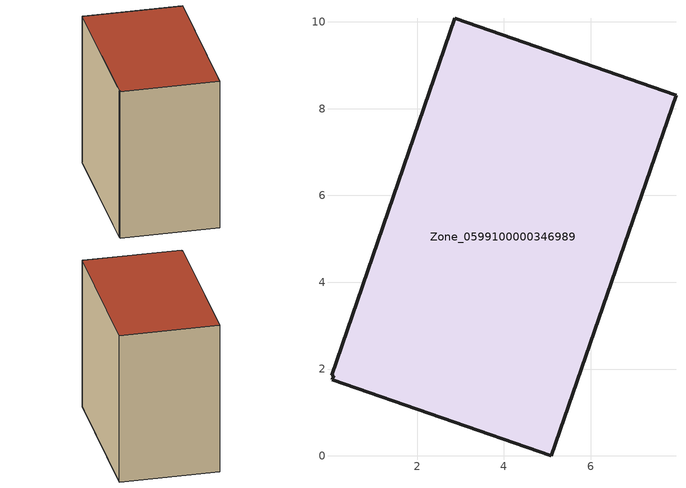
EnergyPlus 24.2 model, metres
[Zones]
Zone_0599100000346989
 floor ground (C_G): 0.08,1.84 0.03,1.86 2.87,10.09 7.97,8.31 5.09,0 0.04,1.76 z0
 wall outside (C_F): 5.09,0 7.97,8.31 2.87,10.09 0.03,1.86 0.08,1.84 0.04,1.76 5.09,0 z0:8.68
 roof outside (C_R): 0.08,1.84 0.04,1.76 5.09,0 7.97,8.31 2.87,10.09 0.03,1.86 z8.68
[BUILDING]
Pand.0599100000346989: North Axis=0; Terrain=City; Loads Convergence Tolerance Value=0.04; Temperature Convergence Tolerance Value=0.4; Solar Distribution=FullExterior; Maximum Number of Warmup Days=25; Minimum Number of Warmup Days=1
[Site:Location]
Rotterdam.The.Hague.AP_ZH_NLD Design_Conditions: Latitude=51.96; Longitude=4.45; Time Zone=1; Elevation=-4.5
[SITE:GROUNDTEMPERATURE:BUILDINGSURFACE]
18, 18, 18, 18, 18, 18, 18, 18, 18, 18, 18, 18
[MATERIAL] Thermal Absorptance=0.9; Solar Absorptance=0.7; Visible Absorptance=0.7
Name | Roughness | Thickness | Conductivity | Density | Specific Heat
G.TC.1992-2005 | MediumSmooth | 0.15 | 0.06 | 540 | 1210
F.TC.1992-2005 | Rough | 0.3 | 0.12 | 1920 | 840
R.TC.1992-2005 | MediumRough | 0.2 | 0.08 | 1500 | 1000
[CONSTRUCTION]
C_G: G.TC.1992-2005
C_F: F.TC.1992-2005
C_R: R.TC.1992-2005
[ZONE]
Zone_0599100000346989: Type=1; Multiplier=1; Ceiling Height=Autocalculate; Volume=Autocalculate; Floor Area=autocalculate; Part of Total Floor Area=Yes
[ZONEINFILTRATION:DESIGNFLOWRATE]
Infil_Zone_0599100000346989: Zone or ZoneList or Space or SpaceList=Zone_0599100000346989; Schedule=AlwaysOn; Design Flow Rate Calculation Method=Flow/Area; Flow Rate per Floor Area=0.0015; Constant Term Coefficient=1; Temperature Term Coefficient=0; Velocity Term Coefficient=0; Velocity Squared Term Coefficient=0
[HVACTEMPLATE:ZONE:IDEALLOADSAIRSYSTEM]
Zone_0599100000346989: Maximum Heating Supply Air Temperature=50; Minimum Cooling Supply Air Temperature=13; Maximum Heating Supply Air Humidity Ratio=0.0156; Minimum Cooling Supply Air Humidity Ratio=0.0077; Heating Limit=NoLimit; Cooling Limit=NoLimit; Dehumidification Control Type=ConstantSensibleHeatRatio; Cooling Sensible Heat Ratio=0.7; Dehumidification Setpoint=60; Humidification Control Type=None; Humidification Setpoint=30; Outdoor Air Method=None; Outdoor Air Flow Rate per Person=0.00944; Outdoor Air Flow Rate per Zone Floor Area=0; Outdoor Air Flow Rate per Zone=0; Demand Controlled Ventilation Type=None; Outdoor Air Economizer Type=NoEconomizer; Heat Recovery Type=None; Sensible Heat Recovery Effectiveness=0.7; Latent Heat Recovery Effectiveness=0.65
[ZONECONTROL:THERMOSTAT]
ThermostatControl_Zone_0599100000346989: Zone or ZoneList=Zone_0599100000346989; Control Type Schedule=DualSetpointControlType; Control 1=Thermostat_Zone_0599100000346989; Temperature Difference Between Cutout And Setpoint=0
[THERMOSTATSETPOINT:DUALSETPOINT]
Thermostat_Zone_0599100000346989: Heating Setpoint Temperature Schedule=HeatingSetpoint_Zone_0599100000346989; Cooling Setpoint Temperature Schedule=CoolingSetpoint_Zone_0599100000346989
[SCHEDULE:COMPACT]
HeatingSetpoint_Zone_0599100000346989: Through: 12/31, For: AllDays, Until: 24:00, 21
CoolingSetpoint_Zone_0599100000346989: Through: 12/31, For: AllDays, Until: 24:00, 24
DualSetpointControlType: Through: 12/31, For: AllDays, Until: 24:00, 4
AlwaysOn: Through: 12/31, For: AllDays, Until: 24:00, 1
